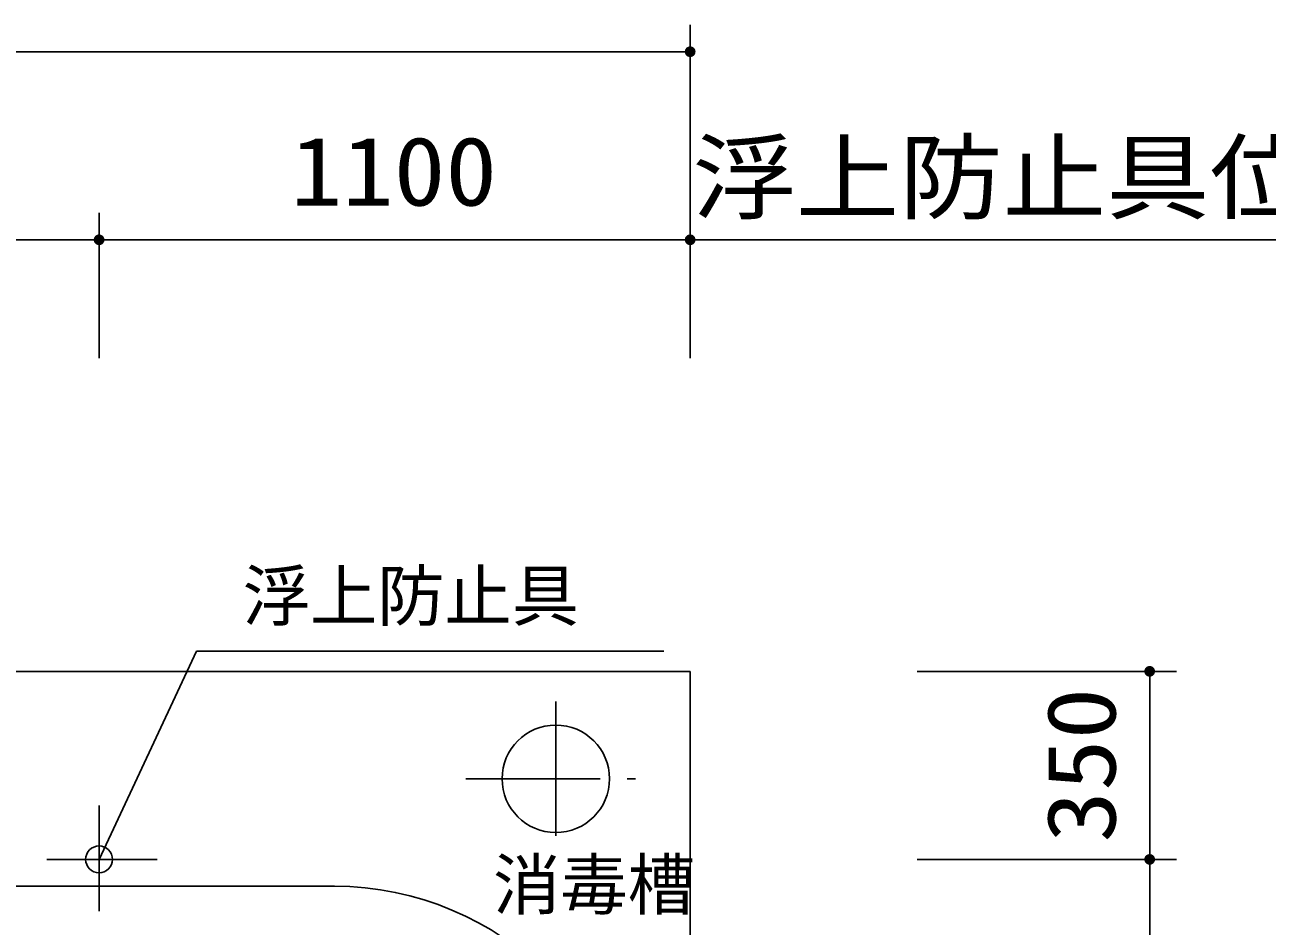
# Model space of a CAD drawing. Units: millimetres, scale not verified. Extents: x -14850 to 14850, y -10500 to 10500.
# Drawn here: x -8144 to -5832, y 1823 to 3500 of the extents above; entities that cross this region are included whole.
import ezdxf
from ezdxf.enums import TextEntityAlignment as Align

# ---------------------------------------------------------------- set-up
doc = ezdxf.new("R2010")
doc.units = ezdxf.units.MM
doc.header["$LTSCALE"] = 50
doc.linetypes.add('CHAIN1', pattern=[8, 5, -1, 1, -1])
for name, color, linetype, lineweight in [('0-1_機器', 2, 'Continuous', 25), ('0-2_空気管', 3, 'Continuous', 25), ('0-5_製作', 5, 'Continuous', 25), ('0-6_文字', 5, 'Continuous', 25)]:
    doc.layers.add(name, color=color, linetype=linetype, lineweight=lineweight)
doc.styles.add('ＭＳ ゴシック', font='')
doc.styles.get('ＭＳ ゴシック').set_extended_font_data('MS Gothic')

msp = doc.modelspace()

# ---------------------------------------------------------------- linework, layer by layer
at = {"layer": '0-1_機器'}
for p in [(-9905.83, 2297.05), (-6905.83, -202.95)]:
    msp.add_line(p, (-6905.83, 2297.05), dxfattribs=at)
at = {"layer": '0-1_機器', "linetype": 'CHAIN1'}
for p, q in [((-7155.84, 2241.01), (-7155.84, 1942.17)), ((-7323.1, 2097.06), (-7007.58, 2097.06))]:
    msp.add_line(p, q, dxfattribs=at)
at = {"layer": '0-1_機器'}
msp.add_circle((-7155.84, 2097.06), 100, dxfattribs=at)
at = {"layer": '0-2_空気管'}
msp.add_line((-9336.74, 1897.05), (-7567.84, 1897.05), dxfattribs=at)
msp.add_arc((-7567.84, 1335.06), 562, 0, 90, dxfattribs=at)
at = {"layer": '0-5_製作', "color": 2}
for p, q in [((-6905.83, 3500.21), (-6905.83, 2879.71)), ((-9905.83, 3450.21), (-6905.83, 3450.21)), ((-8005.83, 3150.21), (-8005.83, 2879.71)), ((-8755.83, 3100.21), (-8005.83, 3100.21)), ((-8005.83, 3100.21), (-6905.83, 3100.21)), ((-6905.83, 3100.21), (-5547.38, 3100.21)), ((-6000.63, 2297.05), (-6483.62, 2297.05)), ((-6050.63, 2297.05), (-6050.63, 1947.06)), ((-6000.63, 1947.06), (-6483.62, 1947.06)), ((-6050.63, 1947.06), (-6050.63, 147.06))]:
    msp.add_line(p, q, dxfattribs=at)
at = {"layer": '0-5_製作'}
for points in [[(-6911.71, 3458.3), (-6915.83, 3450.21), (-6915.82, 3450.84)], [(-6911.71, 3458.3), (-6905.83, 3450.21), (-6915.83, 3450.21)], [(-6905.83, 3450.21), (-6915.76, 3448.96), (-6915.83, 3450.21)], [(-6911.71, 3458.3), (-6915.82, 3450.84), (-6912.68, 3457.5)], [(-6912.68, 3457.5), (-6915.82, 3450.84), (-6915.66, 3452.09)], [(-6905.83, 3450.21), (-6915.52, 3447.73), (-6915.76, 3448.96)], [(-6912.68, 3457.5), (-6915.66, 3452.09), (-6913.54, 3456.59)], [(-6913.54, 3456.59), (-6915.66, 3452.09), (-6915.35, 3453.3)], [(-6905.83, 3450.21), (-6915.13, 3446.53), (-6915.52, 3447.73)], [(-6913.54, 3456.59), (-6915.35, 3453.3), (-6914.28, 3455.57)], [(-6914.28, 3455.57), (-6915.35, 3453.3), (-6914.88, 3454.47)], [(-6905.83, 3450.21), (-6914.6, 3445.4), (-6915.13, 3446.53)], [(-6905.83, 3450.21), (-6913.92, 3444.34), (-6914.6, 3445.4)], [(-6905.83, 3450.21), (-6913.12, 3443.37), (-6913.92, 3444.34)], [(-6905.83, 3450.21), (-6912.21, 3442.51), (-6913.12, 3443.37)], [(-6905.83, 3450.21), (-6911.19, 3441.77), (-6912.21, 3442.51)], [(-6910.65, 3458.98), (-6905.83, 3450.21), (-6911.71, 3458.3)], [(-6905.83, 3450.21), (-6910.09, 3441.17), (-6911.19, 3441.77)], [(-6909.52, 3459.51), (-6905.83, 3450.21), (-6910.65, 3458.98)], [(-6905.83, 3440.21), (-6910.09, 3441.17), (-6905.83, 3450.21)], [(-6908.32, 3459.9), (-6905.83, 3450.21), (-6909.52, 3459.51)], [(-6907.09, 3460.14), (-6905.83, 3450.21), (-6908.32, 3459.9)], [(-6905.83, 3460.21), (-6905.83, 3450.21), (-6907.09, 3460.14)], [(-6905.21, 3460.19), (-6905.83, 3450.21), (-6905.83, 3460.21)], [(-6903.96, 3460.04), (-6905.83, 3450.21), (-6905.21, 3460.19)], [(-6902.74, 3459.73), (-6905.83, 3450.21), (-6903.96, 3460.04)], [(-6901.58, 3459.26), (-6905.83, 3450.21), (-6902.74, 3459.73)], [(-6900.48, 3458.66), (-6905.83, 3450.21), (-6901.58, 3459.26)], [(-6900.48, 3458.66), (-6895.83, 3450.21), (-6905.83, 3450.21)], [(-6895.83, 3450.21), (-6905.83, 3440.21), (-6905.83, 3450.21)], [(-6895.83, 3450.21), (-6904.58, 3440.29), (-6905.83, 3440.21)], [(-6895.83, 3450.21), (-6903.35, 3440.53), (-6904.58, 3440.29)], [(-6895.83, 3450.21), (-6902.15, 3440.92), (-6903.35, 3440.53)], [(-6895.83, 3450.21), (-6901.02, 3441.45), (-6902.15, 3440.92)], [(-6895.83, 3450.21), (-6899.96, 3442.12), (-6901.02, 3441.45)], [(-6899.46, 3457.92), (-6895.83, 3450.21), (-6900.48, 3458.66)], [(-6895.83, 3450.21), (-6898.99, 3442.92), (-6899.96, 3442.12)], [(-6898.55, 3457.06), (-6895.83, 3450.21), (-6899.46, 3457.92)], [(-6895.85, 3449.59), (-6898.99, 3442.92), (-6895.83, 3450.21)], [(-6896.01, 3448.34), (-6898.99, 3442.92), (-6895.85, 3449.59)], [(-6896.01, 3448.34), (-6898.13, 3443.84), (-6898.99, 3442.92)], [(-6897.74, 3456.09), (-6895.83, 3450.21), (-6898.55, 3457.06)], [(-6896.32, 3447.12), (-6898.13, 3443.84), (-6896.01, 3448.34)], [(-6896.32, 3447.12), (-6897.39, 3444.86), (-6898.13, 3443.84)], [(-6897.07, 3455.03), (-6895.83, 3450.21), (-6897.74, 3456.09)], [(-6896.79, 3445.96), (-6897.39, 3444.86), (-6896.32, 3447.12)], [(-6896.54, 3453.9), (-6895.83, 3450.21), (-6897.07, 3455.03)], [(-6896.15, 3452.7), (-6895.83, 3450.21), (-6896.54, 3453.9)], [(-6895.91, 3451.47), (-6895.83, 3450.21), (-6896.15, 3452.7)], [(-6905.83, 3440.21), (-6908.92, 3440.7), (-6910.09, 3441.17)], [(-6905.83, 3440.21), (-6907.71, 3440.39), (-6908.92, 3440.7)], [(-6905.83, 3440.21), (-6906.46, 3440.23), (-6907.71, 3440.39)], [(-8012.68, 3107.5), (-8015.83, 3100.21), (-8013.54, 3106.59)], [(-8012.68, 3107.5), (-8005.83, 3100.21), (-8015.83, 3100.21)], [(-8013.54, 3106.59), (-8015.83, 3100.21), (-8015.81, 3100.84)], [(-8005.83, 3100.21), (-8015.76, 3098.96), (-8015.83, 3100.21)], [(-8013.54, 3106.59), (-8015.81, 3100.84), (-8014.28, 3105.57)], [(-8014.28, 3105.57), (-8015.81, 3100.84), (-8015.66, 3102.09)], [(-8005.83, 3100.21), (-8015.52, 3097.73), (-8015.76, 3098.96)], [(-8014.28, 3105.57), (-8015.66, 3102.09), (-8014.88, 3104.47)], [(-8014.88, 3104.47), (-8015.66, 3102.09), (-8015.35, 3103.3)], [(-8005.83, 3100.21), (-8015.13, 3096.53), (-8015.52, 3097.73)], [(-8005.83, 3100.21), (-8014.6, 3095.4), (-8015.13, 3096.53)], [(-8005.83, 3100.21), (-8013.92, 3094.34), (-8014.6, 3095.4)], [(-8005.83, 3100.21), (-8013.12, 3093.37), (-8013.92, 3094.34)], [(-8005.83, 3100.21), (-8012.21, 3092.51), (-8013.12, 3093.37)], [(-8011.71, 3108.3), (-8005.83, 3100.21), (-8012.68, 3107.5)], [(-8005.83, 3100.21), (-8011.19, 3091.77), (-8012.21, 3092.51)], [(-8010.65, 3108.98), (-8005.83, 3100.21), (-8011.71, 3108.3)], [(-8005.83, 3100.21), (-8010.09, 3091.17), (-8011.19, 3091.77)], [(-8009.52, 3109.51), (-8005.83, 3100.21), (-8010.65, 3108.98)], [(-8005.83, 3100.21), (-8008.92, 3090.7), (-8010.09, 3091.17)], [(-8008.32, 3109.9), (-8005.83, 3100.21), (-8009.52, 3109.51)], [(-8005.83, 3090.21), (-8008.92, 3090.7), (-8005.83, 3100.21)], [(-8007.09, 3110.14), (-8005.83, 3100.21), (-8008.32, 3109.9)], [(-8005.83, 3110.21), (-8005.83, 3100.21), (-8007.09, 3110.14)], [(-8005.21, 3110.19), (-8005.83, 3100.21), (-8005.83, 3110.21)], [(-8003.96, 3110.04), (-8005.83, 3100.21), (-8005.21, 3110.19)], [(-8002.74, 3109.73), (-8005.83, 3100.21), (-8003.96, 3110.04)], [(-8001.58, 3109.26), (-8005.83, 3100.21), (-8002.74, 3109.73)], [(-8001.58, 3109.26), (-7995.83, 3100.21), (-8005.83, 3100.21)], [(-7995.83, 3100.21), (-8005.83, 3090.21), (-8005.83, 3100.21)], [(-7995.83, 3100.21), (-8004.58, 3090.29), (-8005.83, 3090.21)], [(-7995.83, 3100.21), (-8003.35, 3090.53), (-8004.58, 3090.29)], [(-7995.83, 3100.21), (-8002.15, 3090.92), (-8003.35, 3090.53)], [(-7995.83, 3100.21), (-8001.02, 3091.45), (-8002.15, 3090.92)], [(-8000.48, 3108.66), (-7995.83, 3100.21), (-8001.58, 3109.26)], [(-7995.83, 3100.21), (-7999.96, 3092.12), (-8001.02, 3091.45)], [(-7999.46, 3107.92), (-7995.83, 3100.21), (-8000.48, 3108.66)], [(-7995.83, 3100.21), (-7998.99, 3092.92), (-7999.96, 3092.12)], [(-7998.54, 3107.06), (-7995.83, 3100.21), (-7999.46, 3107.92)], [(-7995.83, 3100.21), (-7998.13, 3093.84), (-7998.99, 3092.92)], [(-7997.74, 3106.09), (-7995.83, 3100.21), (-7998.54, 3107.06)], [(-7995.85, 3099.59), (-7998.13, 3093.84), (-7995.83, 3100.21)], [(-7995.85, 3099.59), (-7997.39, 3094.86), (-7998.13, 3093.84)], [(-7997.07, 3105.03), (-7995.83, 3100.21), (-7997.74, 3106.09)], [(-7996.01, 3098.34), (-7997.39, 3094.86), (-7995.85, 3099.59)], [(-7996.01, 3098.34), (-7996.79, 3095.96), (-7997.39, 3094.86)], [(-7996.54, 3103.9), (-7995.83, 3100.21), (-7997.07, 3105.03)], [(-7996.32, 3097.12), (-7996.79, 3095.96), (-7996.01, 3098.34)], [(-7996.15, 3102.7), (-7995.83, 3100.21), (-7996.54, 3103.9)], [(-7995.91, 3101.47), (-7995.83, 3100.21), (-7996.15, 3102.7)], [(-6911.71, 3108.3), (-6915.83, 3100.21), (-6912.68, 3107.5)], [(-6911.71, 3108.3), (-6905.83, 3100.21), (-6915.83, 3100.21)], [(-6912.68, 3107.5), (-6915.83, 3100.21), (-6915.82, 3100.84)], [(-6905.83, 3100.21), (-6915.76, 3098.96), (-6915.83, 3100.21)], [(-6912.68, 3107.5), (-6915.82, 3100.84), (-6913.54, 3106.59)], [(-6913.54, 3106.59), (-6915.82, 3100.84), (-6915.66, 3102.09)], [(-6905.83, 3100.21), (-6915.52, 3097.73), (-6915.76, 3098.96)], [(-6913.54, 3106.59), (-6915.66, 3102.09), (-6914.28, 3105.57)], [(-6914.28, 3105.57), (-6915.66, 3102.09), (-6915.35, 3103.3)], [(-6905.83, 3100.21), (-6915.13, 3096.53), (-6915.52, 3097.73)], [(-6914.28, 3105.57), (-6915.35, 3103.3), (-6914.88, 3104.47)], [(-6905.83, 3100.21), (-6914.6, 3095.4), (-6915.13, 3096.53)], [(-6905.83, 3100.21), (-6913.92, 3094.34), (-6914.6, 3095.4)], [(-6905.83, 3100.21), (-6913.12, 3093.37), (-6913.92, 3094.34)], [(-6905.83, 3100.21), (-6912.21, 3092.51), (-6913.12, 3093.37)], [(-6905.83, 3100.21), (-6911.19, 3091.77), (-6912.21, 3092.51)], [(-6910.65, 3108.98), (-6905.83, 3100.21), (-6911.71, 3108.3)], [(-6905.83, 3100.21), (-6910.09, 3091.17), (-6911.19, 3091.77)], [(-6909.52, 3109.51), (-6905.83, 3100.21), (-6910.65, 3108.98)], [(-6905.83, 3100.21), (-6908.92, 3090.7), (-6910.09, 3091.17)], [(-6908.32, 3109.9), (-6905.83, 3100.21), (-6909.52, 3109.51)], [(-6905.83, 3090.21), (-6908.92, 3090.7), (-6905.83, 3100.21)], [(-6907.09, 3110.14), (-6905.83, 3100.21), (-6908.32, 3109.9)], [(-6905.83, 3110.21), (-6905.83, 3100.21), (-6907.09, 3110.14)], [(-6905.21, 3110.19), (-6905.83, 3100.21), (-6905.83, 3110.21)], [(-6903.96, 3110.04), (-6905.83, 3100.21), (-6905.21, 3110.19)], [(-6902.74, 3109.73), (-6905.83, 3100.21), (-6903.96, 3110.04)], [(-6901.58, 3109.26), (-6905.83, 3100.21), (-6902.74, 3109.73)], [(-6901.58, 3109.26), (-6895.83, 3100.21), (-6905.83, 3100.21)], [(-6895.83, 3100.21), (-6905.83, 3090.21), (-6905.83, 3100.21)], [(-6895.83, 3100.21), (-6904.58, 3090.29), (-6905.83, 3090.21)], [(-6895.83, 3100.21), (-6903.35, 3090.53), (-6904.58, 3090.29)], [(-6895.83, 3100.21), (-6902.15, 3090.92), (-6903.35, 3090.53)], [(-6895.83, 3100.21), (-6901.02, 3091.45), (-6902.15, 3090.92)], [(-6900.48, 3108.66), (-6895.83, 3100.21), (-6901.58, 3109.26)], [(-6895.83, 3100.21), (-6899.96, 3092.12), (-6901.02, 3091.45)], [(-6899.46, 3107.92), (-6895.83, 3100.21), (-6900.48, 3108.66)], [(-6895.83, 3100.21), (-6898.99, 3092.92), (-6899.96, 3092.12)], [(-6898.55, 3107.06), (-6895.83, 3100.21), (-6899.46, 3107.92)], [(-6895.85, 3099.59), (-6898.99, 3092.92), (-6895.83, 3100.21)], [(-6895.85, 3099.59), (-6898.13, 3093.84), (-6898.99, 3092.92)], [(-6897.74, 3106.09), (-6895.83, 3100.21), (-6898.55, 3107.06)], [(-6896.01, 3098.34), (-6898.13, 3093.84), (-6895.85, 3099.59)], [(-6896.01, 3098.34), (-6897.39, 3094.86), (-6898.13, 3093.84)], [(-6897.07, 3105.03), (-6895.83, 3100.21), (-6897.74, 3106.09)], [(-6896.32, 3097.12), (-6897.39, 3094.86), (-6896.01, 3098.34)], [(-6896.54, 3103.9), (-6895.83, 3100.21), (-6897.07, 3105.03)], [(-6896.15, 3102.7), (-6895.83, 3100.21), (-6896.54, 3103.9)], [(-6895.91, 3101.47), (-6895.83, 3100.21), (-6896.15, 3102.7)], [(-8005.83, 3090.21), (-8007.71, 3090.39), (-8008.92, 3090.7)], [(-8005.83, 3090.21), (-8006.46, 3090.23), (-8007.71, 3090.39)], [(-6905.83, 3090.21), (-6907.71, 3090.39), (-6908.92, 3090.7)], [(-6905.83, 3090.21), (-6906.46, 3090.23), (-6907.71, 3090.39)], [(-6896.32, 3097.12), (-6896.79, 3095.96), (-6897.39, 3094.86)], [(-6057.47, 2304.34), (-6060.63, 2297.05), (-6058.33, 2303.43)], [(-6057.47, 2304.34), (-6050.63, 2297.05), (-6060.63, 2297.05)], [(-6058.33, 2303.43), (-6060.63, 2297.05), (-6060.61, 2297.68)], [(-6050.63, 2297.05), (-6060.55, 2295.8), (-6060.63, 2297.05)], [(-6058.33, 2303.43), (-6060.61, 2297.68), (-6059.07, 2302.41)], [(-6059.07, 2302.41), (-6060.61, 2297.68), (-6060.45, 2298.93)], [(-6050.63, 2297.05), (-6060.31, 2294.57), (-6060.55, 2295.8)], [(-6059.07, 2302.41), (-6060.45, 2298.93), (-6059.68, 2301.31)], [(-6059.68, 2301.31), (-6060.45, 2298.93), (-6060.14, 2300.14)], [(-6050.63, 2297.05), (-6059.93, 2293.37), (-6060.31, 2294.57)], [(-6050.63, 2297.05), (-6059.39, 2292.24), (-6059.93, 2293.37)], [(-6050.63, 2297.05), (-6058.72, 2291.18), (-6059.39, 2292.24)], [(-6050.63, 2297.05), (-6057.92, 2290.21), (-6058.72, 2291.18)], [(-6050.63, 2297.05), (-6057, 2289.35), (-6057.92, 2290.21)], [(-6056.51, 2305.14), (-6050.63, 2297.05), (-6057.47, 2304.34)], [(-6050.63, 2297.05), (-6055.99, 2288.61), (-6057, 2289.35)], [(-6055.44, 2305.82), (-6050.63, 2297.05), (-6056.51, 2305.14)], [(-6050.63, 2297.05), (-6054.89, 2288.01), (-6055.99, 2288.61)], [(-6054.31, 2306.35), (-6050.63, 2297.05), (-6055.44, 2305.82)], [(-6050.63, 2297.05), (-6053.72, 2287.54), (-6054.89, 2288.01)], [(-6053.11, 2306.74), (-6050.63, 2297.05), (-6054.31, 2306.35)], [(-6050.63, 2287.05), (-6053.72, 2287.54), (-6050.63, 2297.05)], [(-6051.88, 2306.98), (-6050.63, 2297.05), (-6053.11, 2306.74)], [(-6050.63, 2307.05), (-6050.63, 2297.05), (-6051.88, 2306.98)], [(-6050, 2307.03), (-6050.63, 2297.05), (-6050.63, 2307.05)], [(-6048.75, 2306.88), (-6050.63, 2297.05), (-6050, 2307.03)], [(-6047.54, 2306.57), (-6050.63, 2297.05), (-6048.75, 2306.88)], [(-6046.37, 2306.1), (-6050.63, 2297.05), (-6047.54, 2306.57)], [(-6046.37, 2306.1), (-6040.63, 2297.05), (-6050.63, 2297.05)], [(-6040.63, 2297.05), (-6050.63, 2287.05), (-6050.63, 2297.05)], [(-6040.63, 2297.05), (-6049.37, 2287.13), (-6050.63, 2287.05)], [(-6040.63, 2297.05), (-6048.14, 2287.37), (-6049.37, 2287.13)], [(-6040.63, 2297.05), (-6046.95, 2287.76), (-6048.14, 2287.37)], [(-6040.63, 2297.05), (-6045.81, 2288.29), (-6046.95, 2287.76)], [(-6045.27, 2305.5), (-6040.63, 2297.05), (-6046.37, 2306.1)], [(-6040.63, 2297.05), (-6044.75, 2288.96), (-6045.81, 2288.29)], [(-6044.25, 2304.76), (-6040.63, 2297.05), (-6045.27, 2305.5)], [(-6040.63, 2297.05), (-6043.78, 2289.76), (-6044.75, 2288.96)], [(-6043.34, 2303.9), (-6040.63, 2297.05), (-6044.25, 2304.76)], [(-6040.63, 2297.05), (-6042.92, 2290.68), (-6043.78, 2289.76)], [(-6042.54, 2302.93), (-6040.63, 2297.05), (-6043.34, 2303.9)], [(-6040.65, 2296.43), (-6042.92, 2290.68), (-6040.63, 2297.05)], [(-6040.65, 2296.43), (-6042.18, 2291.7), (-6042.92, 2290.68)], [(-6041.86, 2301.87), (-6040.63, 2297.05), (-6042.54, 2302.93)], [(-6040.8, 2295.18), (-6042.18, 2291.7), (-6040.65, 2296.43)], [(-6040.8, 2295.18), (-6041.58, 2292.8), (-6042.18, 2291.7)], [(-6041.33, 2300.74), (-6040.63, 2297.05), (-6041.86, 2301.87)], [(-6041.12, 2293.96), (-6041.58, 2292.8), (-6040.8, 2295.18)], [(-6040.94, 2299.54), (-6040.63, 2297.05), (-6041.33, 2300.74)], [(-6040.71, 2298.31), (-6040.63, 2297.05), (-6040.94, 2299.54)], [(-6050.63, 2287.05), (-6052.5, 2287.23), (-6053.72, 2287.54)], [(-6050.63, 2287.05), (-6051.26, 2287.07), (-6052.5, 2287.23)], [(-6058.33, 1953.43), (-6060.63, 1947.06), (-6059.07, 1952.41)], [(-6058.33, 1953.43), (-6050.63, 1947.06), (-6060.63, 1947.06)], [(-6059.07, 1952.41), (-6060.63, 1947.06), (-6060.61, 1947.68)], [(-6050.63, 1947.06), (-6060.55, 1945.8), (-6060.63, 1947.06)], [(-6059.07, 1952.41), (-6060.61, 1947.68), (-6059.68, 1951.31)], [(-6059.68, 1951.31), (-6060.61, 1947.68), (-6060.45, 1948.93)], [(-6050.63, 1947.06), (-6060.31, 1944.57), (-6060.55, 1945.8)], [(-6059.68, 1951.31), (-6060.45, 1948.93), (-6060.14, 1950.15)], [(-6050.63, 1947.06), (-6059.93, 1943.37), (-6060.31, 1944.57)], [(-6050.63, 1947.06), (-6059.39, 1942.24), (-6059.93, 1943.37)], [(-6050.63, 1947.06), (-6058.72, 1941.18), (-6059.39, 1942.24)], [(-6050.63, 1947.06), (-6057.92, 1940.21), (-6058.72, 1941.18)], [(-6057.47, 1954.34), (-6050.63, 1947.06), (-6058.33, 1953.43)], [(-6050.63, 1947.06), (-6057, 1939.35), (-6057.92, 1940.21)], [(-6056.51, 1955.15), (-6050.63, 1947.06), (-6057.47, 1954.34)], [(-6050.63, 1947.06), (-6055.99, 1938.61), (-6057, 1939.35)], [(-6055.44, 1955.82), (-6050.63, 1947.06), (-6056.51, 1955.15)], [(-6050.63, 1947.06), (-6054.89, 1938.01), (-6055.99, 1938.61)], [(-6054.31, 1956.35), (-6050.63, 1947.06), (-6055.44, 1955.82)], [(-6050.63, 1947.06), (-6053.72, 1937.54), (-6054.89, 1938.01)], [(-6053.11, 1956.74), (-6050.63, 1947.06), (-6054.31, 1956.35)], [(-6050.63, 1947.06), (-6052.5, 1937.23), (-6053.72, 1937.54)], [(-6051.88, 1956.98), (-6050.63, 1947.06), (-6053.11, 1956.74)], [(-6050.63, 1937.06), (-6052.5, 1937.23), (-6050.63, 1947.06)], [(-6050.63, 1957.06), (-6050.63, 1947.06), (-6051.88, 1956.98)], [(-6050, 1957.04), (-6050.63, 1947.06), (-6050.63, 1957.06)], [(-6048.75, 1956.88), (-6050.63, 1947.06), (-6050, 1957.04)], [(-6047.54, 1956.57), (-6050.63, 1947.06), (-6048.75, 1956.88)], [(-6047.54, 1956.57), (-6040.63, 1947.06), (-6050.63, 1947.06)], [(-6040.63, 1947.06), (-6050.63, 1937.06), (-6050.63, 1947.06)], [(-6040.63, 1947.06), (-6049.37, 1937.13), (-6050.63, 1937.06)], [(-6040.63, 1947.06), (-6048.14, 1937.37), (-6049.37, 1937.13)], [(-6040.63, 1947.06), (-6046.95, 1937.76), (-6048.14, 1937.37)], [(-6046.37, 1956.1), (-6040.63, 1947.06), (-6047.54, 1956.57)], [(-6040.63, 1947.06), (-6045.81, 1938.29), (-6046.95, 1937.76)], [(-6045.27, 1955.5), (-6040.63, 1947.06), (-6046.37, 1956.1)], [(-6040.63, 1947.06), (-6044.75, 1938.96), (-6045.81, 1938.29)], [(-6044.25, 1954.76), (-6040.63, 1947.06), (-6045.27, 1955.5)], [(-6040.63, 1947.06), (-6043.78, 1939.77), (-6044.75, 1938.96)], [(-6043.34, 1953.9), (-6040.63, 1947.06), (-6044.25, 1954.76)], [(-6040.63, 1947.06), (-6042.92, 1940.68), (-6043.78, 1939.77)], [(-6042.54, 1952.93), (-6040.63, 1947.06), (-6043.34, 1953.9)], [(-6040.63, 1947.06), (-6042.18, 1941.7), (-6042.92, 1940.68)], [(-6041.86, 1951.87), (-6040.63, 1947.06), (-6042.54, 1952.93)], [(-6040.65, 1946.43), (-6042.18, 1941.7), (-6040.63, 1947.06)], [(-6040.65, 1946.43), (-6041.58, 1942.8), (-6042.18, 1941.7)], [(-6041.33, 1950.74), (-6040.63, 1947.06), (-6041.86, 1951.87)], [(-6040.8, 1945.18), (-6041.58, 1942.8), (-6040.65, 1946.43)], [(-6040.8, 1945.18), (-6041.12, 1943.96), (-6041.58, 1942.8)], [(-6040.94, 1949.54), (-6040.63, 1947.06), (-6041.33, 1950.74)], [(-6040.71, 1948.31), (-6040.63, 1947.06), (-6040.94, 1949.54)], [(-6050.63, 1937.06), (-6051.26, 1937.07), (-6052.5, 1937.23)]]:
    msp.add_solid(points, dxfattribs=at)
at = {"layer": '0-6_文字', "color": 4}
for q in [(-8005.84, 1947.06), (-6954.5, 2334.57)]:
    msp.add_line((-7824.24, 2334.57), q, dxfattribs=at)
at = {"layer": '0-6_文字', "color": 7}
for p, q in [((-8005.84, 2047.26), (-8005.84, 1850.78)), ((-8103.16, 1947.06), (-7898.01, 1947.06))]:
    msp.add_line(p, q, dxfattribs=at)
msp.add_circle((-8005.84, 1947.06), 25, dxfattribs=at)

# ---------------------------------------------------------------- texts
at = {"layer": '0-2_空気管', "color": 4, "style": 'ＭＳ ゴシック'}
msp.add_text('消毒槽', height=91.79, dxfattribs=at).set_placement((-7272.63, 1826.84), align=Align.BOTTOM_LEFT)
at = {"layer": '0-5_製作', "color": 4, "style": 'ＭＳ ゴシック', "width": 1.1}
for s, height, p in [('1100', 128.4, (-7649.58, 3125.21)), ('浮上防止具位置', 128.3, (-6901.61, 3113.62))]:
    msp.add_text(s, height=height, dxfattribs=at).set_placement(p, align=Align.BOTTOM_LEFT)
msp.add_text('350', height=128.4, rotation=90, dxfattribs=at).set_placement((-6075.63, 1978.3), align=Align.BOTTOM_LEFT)
at = {"layer": '0-6_文字', "color": 4, "style": 'ＭＳ ゴシック'}
msp.add_text('浮上防止具', height=91.79, dxfattribs=at).set_placement((-7738.61, 2364.16), align=Align.BOTTOM_LEFT)

doc.saveas('drawing.dxf')
